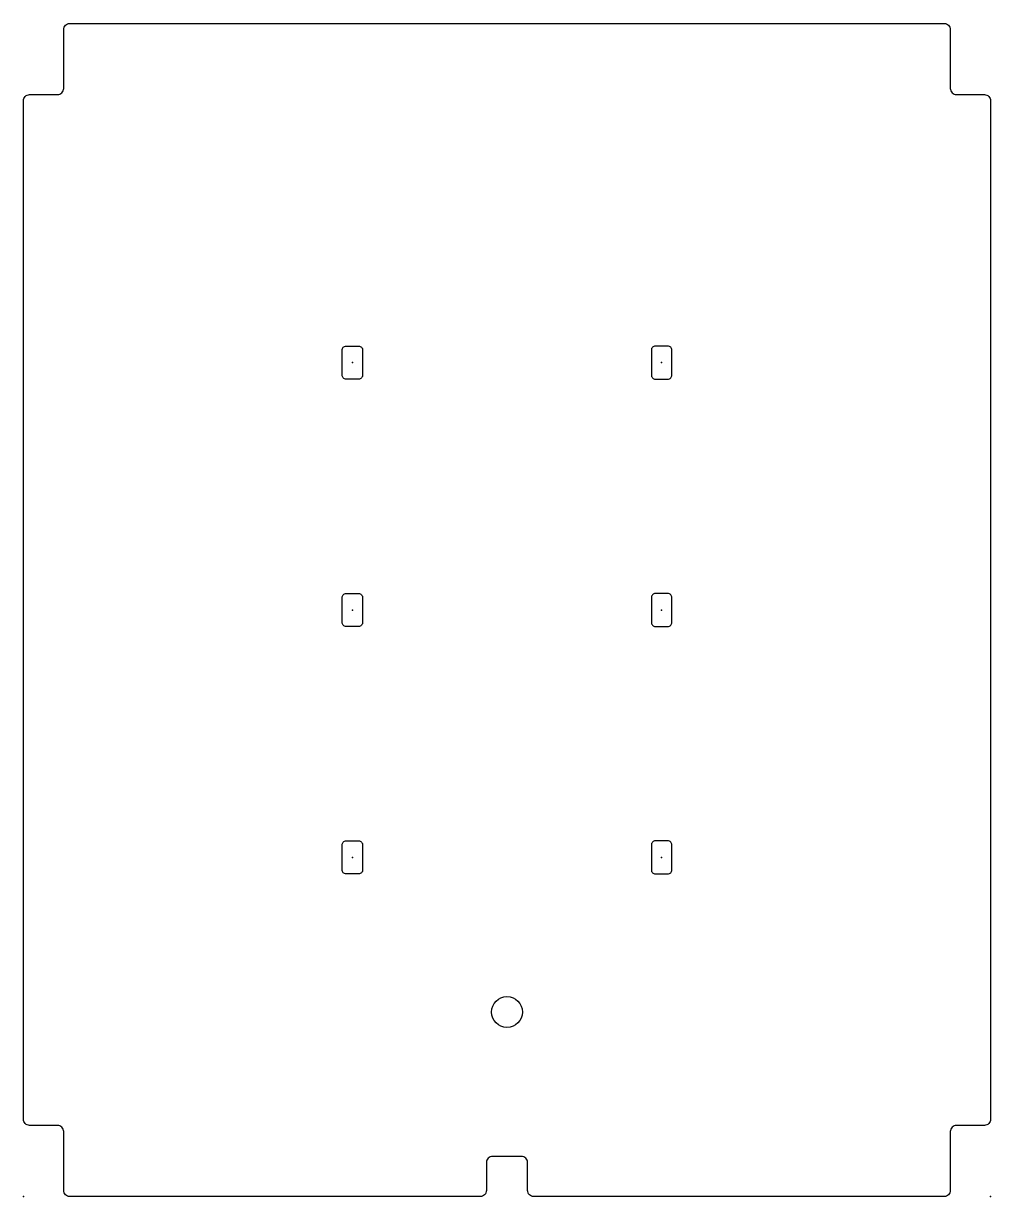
# Model space of a CAD drawing. Header units: millimetres. Extents: x 0 to 469, y 0 to 569.
import ezdxf

# ---------------------------------------------------------------- set-up
doc = ezdxf.new("R2010")
doc.units = ezdxf.units.MM
doc.layers.get('0').update_dxf_attribs({"linetype": 'CONTINUOUS'})

msp = doc.modelspace()

# ---------------------------------------------------------------- linework, layer by layer
for points in [[(0, 37.5), (0, 531.5, -0.414214), (3, 534.5), (16.5, 534.5, 0.414214), (19.5, 537.5), (19.5, 566, -0.414214), (22.5, 569), (234.5, 569), (446.5, 569, -0.414214), (449.5, 566), (449.5, 537.5, 0.414214), (452.5, 534.5), (466, 534.5, -0.414214), (469, 531.5), (469, 37.5, -0.414214), (466, 34.5), (452.5, 34.5, 0.414214), (449.5, 31.5), (449.5, 3, -0.414214), (446.5, 0), (247.5, 0, -0.414214), (244.5, 3), (244.5, 16.5, 0.414214), (241.5, 19.5), (234.5, 19.5), (227.5, 19.5, 0.414214), (224.5, 16.5), (224.5, 3, -0.414214), (221.5, 0), (22.5, 0, -0.414214), (19.5, 3), (19.5, 31.5, 0.414214), (16.5, 34.5), (3, 34.5, -0.414214)], [(154.5, 398.5), (154.5, 410.5, -0.414214), (156.5, 412.5), (162.5, 412.5, -0.414214), (164.5, 410.5), (164.5, 398.5, -0.414214), (162.5, 396.5), (156.5, 396.5, -0.414214)], [(314.5, 410.5, 0.414214), (312.5, 412.5), (306.5, 412.5, 0.414214), (304.5, 410.5), (304.5, 398.5, 0.414214), (306.5, 396.5), (312.5, 396.5, 0.414214), (314.5, 398.5)], [(156.5, 292.5), (162.5, 292.5, -0.414214), (164.5, 290.5), (164.5, 278.5, -0.414214), (162.5, 276.5), (156.5, 276.5, -0.414214), (154.5, 278.5), (154.5, 290.5, -0.414214)], [(314.5, 290.5, 0.414214), (312.5, 292.5), (306.5, 292.5, 0.414214), (304.5, 290.5), (304.5, 278.5, 0.414214), (306.5, 276.5), (312.5, 276.5, 0.414214), (314.5, 278.5)], [(162.5, 172.5, -0.414214), (164.5, 170.5), (164.5, 158.5, -0.414214), (162.5, 156.5), (156.5, 156.5, -0.414214), (154.5, 158.5), (154.5, 170.5, -0.414214), (156.5, 172.5)], [(304.5, 158.5, 0.414214), (306.5, 156.5), (312.5, 156.5, 0.414214), (314.5, 158.5), (314.5, 170.5, 0.414214), (312.5, 172.5), (306.5, 172.5, 0.414214), (304.5, 170.5)]]:
    msp.add_lwpolyline(points, format="xyb", close=True)
msp.add_circle((234.5, 89.5), 7.5)
msp.add_circle((234.5, 89.5), 7.5)
for p in [(159.5, 404.5), (159.5, 404.5), (309.5, 404.5), (309.5, 404.5), (159.5, 284.5), (159.5, 284.5), (309.5, 284.5), (309.5, 284.5), (159.5, 164.5), (309.5, 164.5), (0, 0), (469, 0)]:
    msp.add_point(p)

doc.saveas('drawing.dxf')
